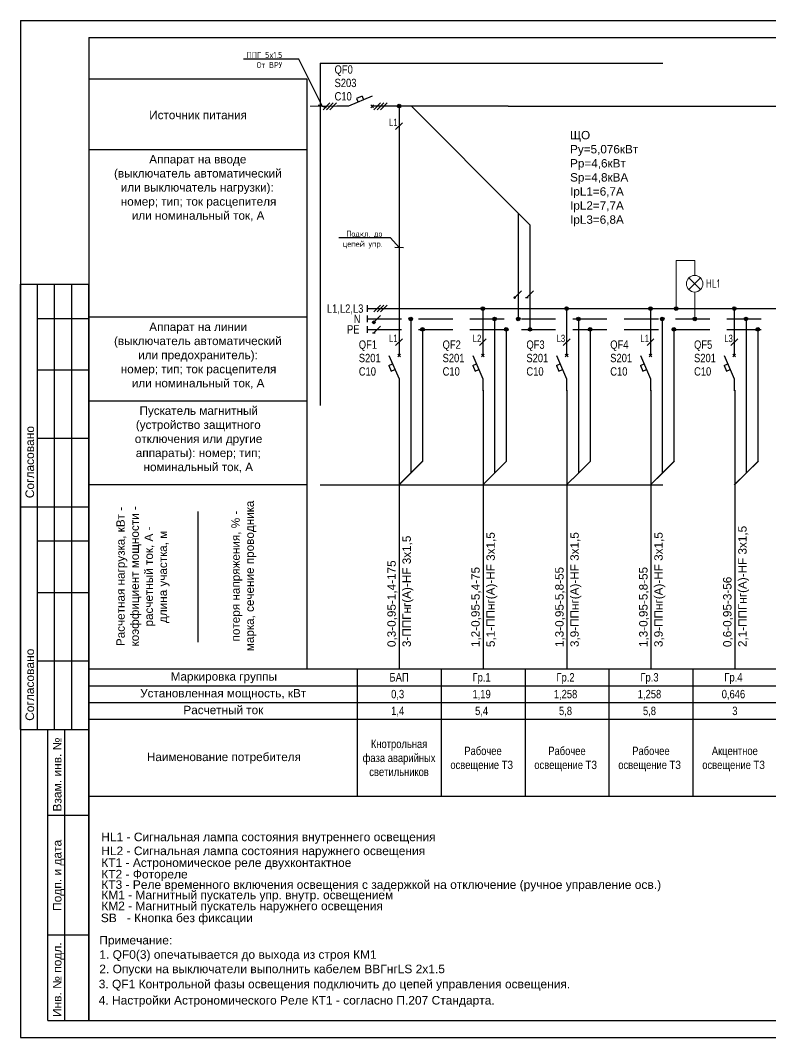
# Model space of a CAD drawing. Header units: metres. Extents: x -564 to -106, y -319 to -159.
# Drawn here: x -329.04 to -307.14, y -287.7 to -258 of the extents above; entities that cross this region are included whole.
import ezdxf
from ezdxf import colors
from ezdxf.entities.mleader import LeaderData, LeaderLine
from ezdxf.enums import TextEntityAlignment as Align
from ezdxf.math import Vec2, Vec3

# ---------------------------------------------------------------- set-up
doc = ezdxf.new("R2010")
doc.units = ezdxf.units.M
doc.header["$MEASUREMENT"] = 0
doc.linetypes.add('Elproject1', pattern=[15, 10, -5])
doc.layers.add('Elproject', color=7, linetype='Continuous')
doc.layers.add('Level 63', color=7, linetype='Continuous', lineweight=0)
doc.styles.add('Elproject', font='arial.ttf')
doc.styles.get("Standard").update_dxf_attribs({"font": 'cs_gost2304.shx'})
doc.styles.add('Times', font='CS_Gost2304.shx')

# ---------------------------------------------------------------- blocks, each defined once
blk = doc.blocks.new('Block_dot')
blk.add_hatch(color=256).paths.add_polyline_path([(0.55, 0, 1), (-0.55, 0, 1)])
blk.add_circle((0, 0), 0.55)
blk = doc.blocks.new('_Oblique')
at = {"color": 0, "linetype": 'ByBlock', "lineweight": -2}
blk.add_line((0.5, 0.5), (-0.5, -0.5), dxfattribs=at)
blk = doc.blocks.new('Block_switch_line')
for p, q in [((0, 0), (0, -4)), ((-3, -4), (0, -11)), ((0, -11), (0, -14.5))]:
    blk.add_line(p, q)
blk = doc.blocks.new('Block_switch')
for p, q in [((-0.4, -4.4), (0.4, -3.6)), ((-0.4, -3.6), (0.4, -4.4))]:
    blk.add_line(p, q)
blk.add_blockref('Block_switch_line', (0, 0))
blk = doc.blocks.new('Block_automatic')
for p, q in [((-3, -7), (-1.91, -6.53)), ((-3, -7), (-2.3, -8.63)), ((-2.3, -8.63), (-1.21, -8.17))]:
    blk.add_line(p, q)
blk.add_blockref('Block_switch', (0, 0))

msp = doc.modelspace()

# ---------------------------------------------------------------- hatches: boundary and pattern name
at = {"layer": 'Elproject'}
for points in [[(-314.57, -266.095, 1), (-314.648, -266.095, 1)], [(-318.68, -266.817, 1), (-318.758, -266.817, 1)]]:
    msp.add_hatch(color=256, dxfattribs=at).paths.add_polyline_path(points)

# ---------------------------------------------------------------- linework, layer by layer
at = {"lineweight": 9}
msp.add_line((-319.621, -260.511), (-320.578, -260.511), dxfattribs=at)
at = {"layer": 'Elproject'}
for p, q in [((-329.037, -258.001), (-287.037, -258.001)), ((-329.037, -258.001), (-329.037, -287.701)), ((-327.037, -258.501), (-320.537, -258.501)), ((-327.037, -258.501), (-327.037, -260.801)), ((-327.037, -258.501), (-287.537, -258.501)), ((-327.037, -258.501), (-327.037, -287.201)), ((-327.037, -259.712), (-320.676, -259.712)), ((-320.676, -259.712), (-320.676, -264.214)), ((-320.197, -260.609), (-320.001, -260.413)), ((-320.099, -260.609), (-319.903, -260.413)), ((-320.001, -260.609), (-319.806, -260.413)), ((-318.719, -260.609), (-318.523, -260.413)), ((-318.621, -260.609), (-318.426, -260.413)), ((-318.523, -260.609), (-318.328, -260.413)), ((-314.796, -260.505), (-318.164, -260.511)), ((-317.624, -260.511), (-314.505, -263.629)), ((-314.796, -260.505), (-313.774, -260.511)), ((-313.774, -260.511), (-303.038, -260.511)), ((-327.037, -260.801), (-327.037, -263.301)), ((-318.083, -261.188), (-317.887, -260.992)), ((-327.037, -261.767), (-320.676, -261.767)), ((-327.037, -263.301), (-327.037, -265.801)), ((-314.505, -263.629), (-314.505, -266.672)), ((-314.505, -263.629), (-314.163, -263.971)), ((-314.163, -263.971), (-314.163, -266.976)), ((-320.676, -264.214), (-320.676, -266.66)), ((-329.037, -265.701), (-327.037, -265.701)), ((-329.037, -272.201), (-329.037, -265.701)), ((-328.537, -272.201), (-328.537, -265.701)), ((-328.037, -272.201), (-328.037, -265.701)), ((-327.537, -272.201), (-327.537, -265.701)), ((-327.037, -272.201), (-327.037, -265.701)), ((-327.037, -265.801), (-327.037, -268.301)), ((-314.609, -266.095), (-314.413, -265.9)), ((-314.297, -266.092), (-314.219, -266.092)), ((-314.258, -266.092), (-314.062, -265.896)), ((-318.915, -266.318), (-318.915, -266.514)), ((-318.719, -266.514), (-318.523, -266.318)), ((-318.621, -266.514), (-318.426, -266.318)), ((-318.523, -266.514), (-318.328, -266.318)), ((-328.537, -266.701), (-327.037, -266.701)), ((-327.037, -266.66), (-320.676, -266.66)), ((-320.676, -266.66), (-320.676, -269.107)), ((-318.915, -266.416), (-299.976, -266.416)), ((-318.915, -266.621), (-318.915, -266.817)), ((-318.719, -266.817), (-318.523, -266.621)), ((-317.985, -266.416), (-317.985, -267.394)), ((-315.539, -266.416), (-315.539, -267.394)), ((-313.092, -266.416), (-313.092, -267.394)), ((-310.646, -266.416), (-310.646, -267.394)), ((-308.199, -266.416), (-308.199, -267.394)), ((-318.915, -266.925), (-318.915, -267.12)), ((-318.719, -267.12), (-318.523, -266.925)), ((-317.643, -266.719), (-317.643, -271.221)), ((-315.196, -266.719), (-315.196, -271.221)), ((-312.75, -266.719), (-312.75, -271.221)), ((-310.303, -266.719), (-310.303, -271.221)), ((-307.857, -266.719), (-307.857, -271.221)), ((-318.758, -267.12), (-318.68, -267.12)), ((-318.083, -267.492), (-317.887, -267.296)), ((-317.3, -267.022), (-317.3, -270.878)), ((-315.637, -267.492), (-315.441, -267.296)), ((-314.854, -267.022), (-314.854, -270.878)), ((-313.19, -267.492), (-312.994, -267.296)), ((-312.407, -267.022), (-312.407, -270.878)), ((-310.744, -267.492), (-310.548, -267.296)), ((-309.961, -267.022), (-309.961, -270.878)), ((-308.297, -267.492), (-308.101, -267.296)), ((-307.514, -267.022), (-307.514, -270.878)), ((-328.537, -268.201), (-327.037, -268.201)), ((-327.037, -268.301), (-327.037, -273.801)), ((-317.983, -268.801), (-317.983, -276.936)), ((-315.533, -268.801), (-315.533, -276.936)), ((-313.083, -268.801), (-313.083, -276.936)), ((-310.633, -268.801), (-310.633, -276.936)), ((-308.183, -268.801), (-308.183, -276.936)), ((-327.037, -269.107), (-320.676, -269.107)), ((-320.676, -269.107), (-320.676, -271.553)), ((-328.537, -270.201), (-327.037, -270.201)), ((-317.643, -271.221), (-317.3, -270.878)), ((-317.64, -271.212), (-317.297, -270.869)), ((-315.196, -271.221), (-314.854, -270.878)), ((-315.19, -271.212), (-314.847, -270.869)), ((-312.75, -271.221), (-312.407, -270.878)), ((-312.74, -271.212), (-312.397, -270.869)), ((-310.303, -271.221), (-309.961, -270.878)), ((-310.29, -271.212), (-309.947, -270.869)), ((-307.857, -271.221), (-307.514, -270.878)), ((-307.84, -271.212), (-307.497, -270.869)), ((-317.985, -271.563), (-317.643, -271.221)), ((-317.983, -271.555), (-317.64, -271.212)), ((-315.539, -271.563), (-315.196, -271.221)), ((-315.533, -271.555), (-315.19, -271.212)), ((-313.092, -271.563), (-312.75, -271.221)), ((-313.083, -271.555), (-312.74, -271.212)), ((-310.646, -271.563), (-310.303, -271.221)), ((-310.633, -271.555), (-310.29, -271.212)), ((-308.199, -271.563), (-307.857, -271.221)), ((-308.183, -271.555), (-307.84, -271.212)), ((-327.037, -271.553), (-320.676, -271.553)), ((-320.676, -271.553), (-320.676, -276.936)), ((-329.037, -272.201), (-327.037, -272.201)), ((-329.037, -278.701), (-329.037, -272.201)), ((-329.037, -272.201), (-327.037, -272.201)), ((-328.537, -278.701), (-328.537, -272.201)), ((-328.037, -278.701), (-328.037, -272.201)), ((-327.537, -278.701), (-327.537, -272.201)), ((-327.037, -278.701), (-327.037, -272.201)), ((-323.857, -272.336), (-323.857, -276.153)), ((-328.537, -273.201), (-327.037, -273.201)), ((-327.037, -273.801), (-327.037, -279.901)), ((-328.537, -274.701), (-327.037, -274.701)), ((-328.537, -276.701), (-327.037, -276.701)), ((-327.037, -276.936), (-319.208, -276.936)), ((-319.208, -276.936), (-319.208, -280.654)), ((-319.208, -276.936), (-316.758, -276.936)), ((-316.758, -276.936), (-316.758, -280.654)), ((-316.758, -276.936), (-314.308, -276.936)), ((-314.308, -276.936), (-314.308, -280.654)), ((-314.308, -276.936), (-311.858, -276.936)), ((-311.858, -276.936), (-311.858, -280.654)), ((-311.858, -276.936), (-309.408, -276.936)), ((-309.408, -276.936), (-309.408, -280.654)), ((-309.408, -276.936), (-306.957, -276.936)), ((-327.037, -277.425), (-319.208, -277.425)), ((-319.208, -277.426), (-316.758, -277.426)), ((-316.758, -277.426), (-314.308, -277.426)), ((-314.308, -277.426), (-311.858, -277.426)), ((-311.858, -277.426), (-309.408, -277.426)), ((-309.408, -277.426), (-306.957, -277.426)), ((-327.037, -277.914), (-319.208, -277.914)), ((-319.208, -277.916), (-316.758, -277.916)), ((-316.758, -277.916), (-314.308, -277.916)), ((-314.308, -277.916), (-311.858, -277.916)), ((-311.858, -277.916), (-309.408, -277.916)), ((-309.408, -277.916), (-306.957, -277.916)), ((-327.037, -278.403), (-319.208, -278.403)), ((-319.208, -278.406), (-316.758, -278.406)), ((-316.758, -278.406), (-314.308, -278.406)), ((-314.308, -278.406), (-311.858, -278.406)), ((-311.858, -278.406), (-309.408, -278.406)), ((-309.408, -278.406), (-306.957, -278.406)), ((-329.037, -278.701), (-327.037, -278.701)), ((-328.237, -278.701), (-327.037, -278.701)), ((-328.237, -287.201), (-328.237, -278.701)), ((-327.737, -287.201), (-327.737, -278.701)), ((-327.037, -287.201), (-327.037, -278.701)), ((-327.037, -280.654), (-299.63, -280.654)), ((-328.237, -281.201), (-327.037, -281.201)), ((-328.237, -284.701), (-327.037, -284.701)), ((-328.237, -287.201), (-327.037, -287.201)), ((-327.037, -287.201), (-287.537, -287.201)), ((-329.037, -287.701), (-287.037, -287.701))]:
    msp.add_line(p, q, dxfattribs=at)
at = {"layer": 'Elproject', "color": 7, "linetype": 'Elproject1'}
for p, q in [((-320.285, -259.249), (-288.106, -259.249)), ((-320.285, -259.249), (-320.285, -271.563)), ((-320.285, -271.563), (-288.106, -271.563))]:
    msp.add_line(p, q, dxfattribs=at)
at = {"layer": 'Elproject', "color": 7, "linetype": 'Elproject1', "ltscale": 0.1}
for p, q in [((-318.915, -266.719), (-288.813, -266.719)), ((-318.915, -267.022), (-288.813, -267.022))]:
    msp.add_line(p, q, dxfattribs=at)
at = {"layer": 'Elproject'}
for points in [[(-318.164, -260.511), (-318.772, -260.511)], [(-317.985, -260.511), (-317.985, -260.511), (-317.985, -262.698)], [(-317.985, -262.698), (-317.985, -266.416)]]:
    msp.add_lwpolyline(points, dxfattribs=at)
msp.add_circle((-318.719, -266.817), 0.0391, dxfattribs=at)
at = {"layer": 'Level 63', "lineweight": 13}
for points in [[(-309.353, -265.01), (-309.9, -265.01), (-309.9, -266.417)], [(-309.353, -265.01), (-309.353, -265.01), (-309.353, -265.444)], [(-309.183, -265.858), (-309.529, -265.522)], [(-309.186, -265.519), (-309.527, -265.861)], [(-309.353, -265.932), (-309.353, -266.71)]]:
    msp.add_lwpolyline(points, dxfattribs=at)
msp.add_circle((-309.356, -265.69), 0.242, dxfattribs=at)

# ---------------------------------------------------------------- block references
at = {"layer": 'Elproject', "xscale": 0.0978585528801781, "yscale": 0.0978585528801781, "zscale": 0.0978585528801781, "rotation": 270}
msp.add_blockref('Block_automatic', (-318.38, -260.511), dxfattribs=at)
at = {"layer": 'Elproject', "xscale": 0.0978585528801781, "yscale": 0.0978585528801781, "zscale": 0.0978585528801781}
for name, p in [('Block_dot', (-317.984, -260.505)), ('Block_dot', (-315.539, -266.416)), ('Block_dot', (-313.092, -266.416)), ('Block_dot', (-310.646, -266.416)), ('Block_dot', (-309.899, -266.416)), ('Block_dot', (-308.199, -266.416)), ('Block_dot', (-317.643, -266.719)), ('Block_dot', (-315.196, -266.719)), ('Block_dot', (-314.505, -266.719)), ('Block_dot', (-312.75, -266.719)), ('Block_dot', (-310.303, -266.719)), ('Block_dot', (-309.353, -266.717)), ('Block_dot', (-307.857, -266.719)), ('Block_dot', (-317.3, -267.022)), ('Block_dot', (-314.854, -267.022)), ('Block_dot', (-314.163, -267.022)), ('Block_dot', (-312.407, -267.022)), ('Block_dot', (-309.961, -267.022)), ('Block_dot', (-307.514, -267.022)), ('Block_automatic', (-317.985, -267.394)), ('Block_automatic', (-315.539, -267.394)), ('Block_automatic', (-313.092, -267.394)), ('Block_automatic', (-310.646, -267.394)), ('Block_automatic', (-310.646, -267.394)), ('Block_automatic', (-308.199, -267.394))]:
    msp.add_blockref(name, p, dxfattribs=at)

# ---------------------------------------------------------------- texts
at = {"style": 'Times'}
msp.add_text('HL1', height=0.2446, dxfattribs=at).set_placement((-308.819, -265.684), align=Align.MIDDLE_CENTER)
at = {"layer": 'Elproject', "style": 'Elproject'}
for s, height, width, p in [('QF0', 0.2446, 0.8, (-319.866, -259.558)), ('S203', 0.2446, 0.8, (-319.866, -259.949)), ('C10', 0.2446, 0.8, (-319.866, -260.34)), ('L1', 0.2153, 0.75, (-318.279, -261.09)), ('L1,L2,L3', 0.2446, 0.8, (-320.089, -266.538)), ('N', 0.245, 0.8, (-319.306, -266.841)), ('PE', 0.2446, 0.8, (-319.502, -267.145)), ('L1', 0.2153, 0.75, (-318.279, -267.394)), ('L2', 0.2153, 0.75, (-315.832, -267.394)), ('L3', 0.2153, 0.75, (-313.386, -267.394)), ('L1', 0.2153, 0.75, (-310.939, -267.394)), ('L3', 0.2153, 0.75, (-308.493, -267.394)), ('QF1', 0.2446, 0.8, (-319.159, -267.59)), ('QF2', 0.2446, 0.8, (-316.713, -267.59)), ('QF3', 0.2446, 0.8, (-314.267, -267.59)), ('QF4', 0.2446, 0.8, (-311.82, -267.59)), ('QF5', 0.2446, 0.8, (-309.374, -267.59)), ('S201', 0.2446, 0.8, (-319.159, -267.981)), ('S201', 0.2446, 0.8, (-316.713, -267.981)), ('S201', 0.2446, 0.8, (-314.267, -267.981)), ('S201', 0.2446, 0.8, (-311.82, -267.981)), ('S201', 0.2446, 0.8, (-309.374, -267.981)), ('C10', 0.2446, 0.8, (-319.159, -268.373)), ('C10', 0.2446, 0.8, (-316.713, -268.373)), ('C10', 0.2446, 0.8, (-314.267, -268.373)), ('C10', 0.2446, 0.8, (-311.82, -268.373)), ('C10', 0.2446, 0.8, (-309.374, -268.373)), ('БАП', 0.245, 0.8, (-318.263, -277.303)), ('Гр.1', 0.245, 0.8, (-315.839, -277.303)), ('Гр.2', 0.245, 0.8, (-313.389, -277.303)), ('Гр.3', 0.245, 0.8, (-310.939, -277.303)), ('Гр.4', 0.245, 0.8, (-308.489, -277.303)), ('0,3', 0.245, 0.8, (-318.215, -277.793)), ('1,19', 0.245, 0.8, (-315.841, -277.793)), ('1,258', 0.245, 0.8, (-313.467, -277.793)), ('1,258', 0.245, 0.8, (-311.017, -277.793)), ('0,646', 0.245, 0.8, (-308.567, -277.793)), ('1,4', 0.245, 0.8, (-318.215, -278.283)), ('5,4', 0.245, 0.8, (-315.765, -278.283)), ('5,8', 0.245, 0.8, (-313.315, -278.283)), ('5,8', 0.245, 0.8, (-310.865, -278.283)), ('3', 0.245, 0.8, (-308.259, -278.283)), ('Кнотрольная', 0.24502, 0.8, (-318.807, -279.247)), ('фаза аварийных', 0.24502, 0.8, (-319.046, -279.655)), ('Рабочее', 0.245, 0.8, (-316.079, -279.451)), ('Рабочее', 0.245, 0.8, (-313.629, -279.451)), ('Рабочее', 0.245, 0.8, (-311.178, -279.451)), ('Акцентное', 0.245, 0.8, (-308.856, -279.451)), ('освещение ТЗ ', 0.24502, 0.8, (-316.486, -279.859)), ('освещение ТЗ ', 0.24502, 0.8, (-314.036, -279.859)), ('освещение ТЗ ', 0.24502, 0.8, (-311.586, -279.859)), ('освещение ТЗ ', 0.24502, 0.8, (-309.135, -279.859)), ('светильников', 0.24502, 0.8, (-318.853, -280.064))]:
    msp.add_text(s, height=height, dxfattribs=dict(at, width=width)).set_placement(p)
for s, height, p in [('Источник питания', 0.24465, (-325.276, -260.887)), ('ЩО', 0.2446, (-312.992, -261.474)), ('Pу=5,076кВт', 0.24465, (-312.992, -261.885)), ('Аппарат на вводе', 0.24465, (-325.276, -262.178)), ('Pр=4,6кВт', 0.2446, (-312.992, -262.296)), ('(выключатель автоматический', 0.24465, (-326.303, -262.589)), ('Sр=4,8кВА', 0.2446, (-312.992, -262.707)), ('или выключатель нагрузки): ', 0.24465, (-326.107, -263)), ('IрL1=6,7А', 0.2446, (-312.992, -263.118)), ('номер; тип; ток расцепителя', 0.24465, (-326.107, -263.411)), ('IрL2=7,7А', 0.2446, (-312.992, -263.529)), ('или номинальный ток, А', 0.24465, (-325.785, -263.822)), ('IрL3=6,8А', 0.2446, (-312.992, -263.94)), ('Аппарат на линии', 0.24465, (-325.276, -267.071)), ('(выключатель автоматический', 0.24465, (-326.303, -267.482)), ('или предохранитель):', 0.24465, (-325.599, -267.893)), ('номер; тип; ток расцепителя', 0.24465, (-326.107, -268.304)), ('или номинальный ток, А', 0.24465, (-325.785, -268.715)), ('Пускатель магнитный', 0.24465, (-325.559, -269.518)), ('(устройство защитного', 0.24465, (-325.667, -269.929)), ('отключения или другие', 0.24465, (-325.696, -270.34)), ('аппараты): номер; тип;', 0.24465, (-325.667, -270.751)), ('номинальный ток, А', 0.24465, (-325.442, -271.162)), ('Маркировка группы', 0.24465, (-324.649, -277.278)), ('Установленная мощность, кВт', 0.24465, (-325.54, -277.767)), ('Расчетный ток', 0.24465, (-324.277, -278.257)), ('Наименование потребителя', 0.24465, (-325.344, -279.627)), ('HL1 - Сигнальная лампа состояния внутреннего освещения', 0.25, (-326.675, -281.965)), ('HL2 - Сигнальная лампа состояния наружнего освещения', 0.25, (-326.675, -282.372)), ('КТ1 - Астрономическое реле двухконтактное', 0.25, (-326.675, -282.717)), ('КТ2 - Фотореле', 0.25, (-326.675, -283.053)), ('КT3 - Реле временного включения освещения с задержкой на отключение (ручное управление осв.)', 0.25, (-326.675, -283.358)), ('КM1 - Магнитный пускатель упр. внутр. освещением', 0.25, (-326.675, -283.659)), ('КМ2 - Магнитный пускатель наружнего освещения', 0.25, (-326.675, -283.979)), ('SB   - Кнопка без фиксации', 0.25, (-326.688, -284.329)), ('Примечание:', 0.25, (-326.733, -284.979)), ('1. QF0(3) опечатывается до выхода из строя КМ1', 0.25, (-326.733, -285.399)), ('2. Опуски на выключатели выполнить кабелем ВВГнгLS 2x1.5', 0.25, (-326.733, -285.819)), ('3. QF1 Контрольной фазы освещения подключить до цепей управления освещения.', 0.25, (-326.75, -286.26)), ('4. Настройки Астрономического Реле КТ1 - согласно П.207 Стандарта.', 0.25, (-326.75, -286.734))]:
    msp.add_text(s, height=height, dxfattribs=at).set_placement(p)
for s, height, p in [('Согласовано', 0.25, (-328.637, -271.951)), ('марка, сечение проводника', 0.24465, (-322.222, -276.417)), ('Расчетная нагрузка, кВт -', 0.24465, (-325.99, -276.27)), ('коэффициент мощности -', 0.24465, (-325.579, -276.28)), ('потеря напряжения, % - ', 0.24465, (-322.633, -276.133)), ('расчетный ток, А - ', 0.24465, (-325.168, -275.698)), ('длина участка, м', 0.24465, (-324.757, -275.595)), ('2,1-ППГнг(А)-HF 3х1,5', 0.24502, (-307.84, -276.298)), ('3-ППГнг(А)-HF 3х1,5', 0.24502, (-317.64, -276.298)), ('5,1-ППнг(А)-HF 3х1,5', 0.24502, (-315.19, -276.298)), ('3,9-ППнг(А)-HF 3х1,5', 0.24502, (-312.74, -276.298)), ('3,9-ППнг(А)-HF 3х1,5', 0.24502, (-310.29, -276.298)), ('0,3-0,95-1,4-175', 0.24502, (-318.081, -276.298)), ('1,2-0,95-5,4-75', 0.24502, (-315.631, -276.298)), ('1,3-0,95-5,8-55', 0.24502, (-313.181, -276.298)), ('1,3-0,95-5,8-55', 0.24502, (-310.731, -276.298)), ('0,6-0,95-3-56', 0.24502, (-308.281, -276.298)), ('Согласовано', 0.25, (-328.637, -278.451)), ('Взам. инв. №', 0.25, (-327.837, -281.101)), ('Подп. и дата', 0.25, (-327.837, -284.001)), ('Инв. № подл.', 0.25, (-327.837, -287.101))]:
    msp.add_text(s, height=height, rotation=90, dxfattribs=at).set_placement(p)

# ---------------------------------------------------------------- leaders
at = {"lineweight": 15}
ml = msp.add_multileader_mtext('Standard', dxfattribs=at)
ml.set_content('ППГ 5x1.5\\PОт ВРУ', color=256)
ml.set_leader_properties()
ml.set_arrow_properties(name='OBLIQUE')
ml.build(insert=Vec2(0, 0))
ml.multileader.update_dxf_attribs({"text_right_attachment_type": 6, "dogleg_length": 0.36, "arrow_head_size": 0.176})
ctx = ml.context
ctx.base_point, ctx.char_height, ctx.arrow_head_size, ctx.landing_gap_size, ctx.plane_origin = Vec3(-322.762, -259.011), 0.1761, 0.176, 0.0881, Vec3(-323.786, -265.296)
ctx.right_attachment, ctx.text_align_type = 6, 2
notes = []
notes.append((ctx, [(1, (1, 1, 0), (-320.912, -259.134), (-1, 0), 0.391, [(0, [(-320.22, -260.518)], 0, [])])]))
ctx.mtext.insert, ctx.mtext.alignment, ctx.mtext.flow_direction = Vec3(-321.391, -258.923), 3, 5
ml = msp.add_multileader_mtext('Standard', dxfattribs=at)
ml.set_content('Подкл. до\\Pцепей упр.', color=256)
ml.set_leader_properties()
ml.set_arrow_properties(name='OBLIQUE')
ml.build(insert=Vec2(0, 0))
ml.multileader.update_dxf_attribs({"text_right_attachment_type": 6, "dogleg_length": 0.36, "arrow_head_size": 0.176})
ctx = ml.context
ctx.base_point, ctx.char_height, ctx.arrow_head_size, ctx.landing_gap_size, ctx.plane_origin = Vec3(-319.92, -264.237), 0.1761, 0.176, 0.0881, Vec3(-317.982, -269.462)
ctx.right_attachment, ctx.text_align_type = 6, 2
notes.append((ctx, [(1, (1, 1, 0), (-318.231, -264.355), (-1, 0), 0.153, [(0, [(-317.982, -264.635)], 0, [])])]))
ctx.mtext.insert, ctx.mtext.alignment, ctx.mtext.flow_direction = Vec3(-318.473, -264.143), 3, 5
for ctx, leaders in notes:
    for number, flags, end, landing, length, lines in leaders:
        leader = LeaderData()
        leader.index, (leader.has_last_leader_line, leader.has_dogleg_vector, leader.attachment_direction) = number, flags
        leader.last_leader_point, leader.dogleg_vector, leader.dogleg_length = Vec3(end), Vec3(landing), length
        for number, points, colour, breaks in lines:
            line = LeaderLine()
            line.index, line.vertices, line.color, line.breaks = number, Vec3.list(points), colors.encode_raw_color(colour), breaks
            leader.lines.append(line)
        ctx.leaders.append(leader)

doc.saveas('drawing.dxf')
